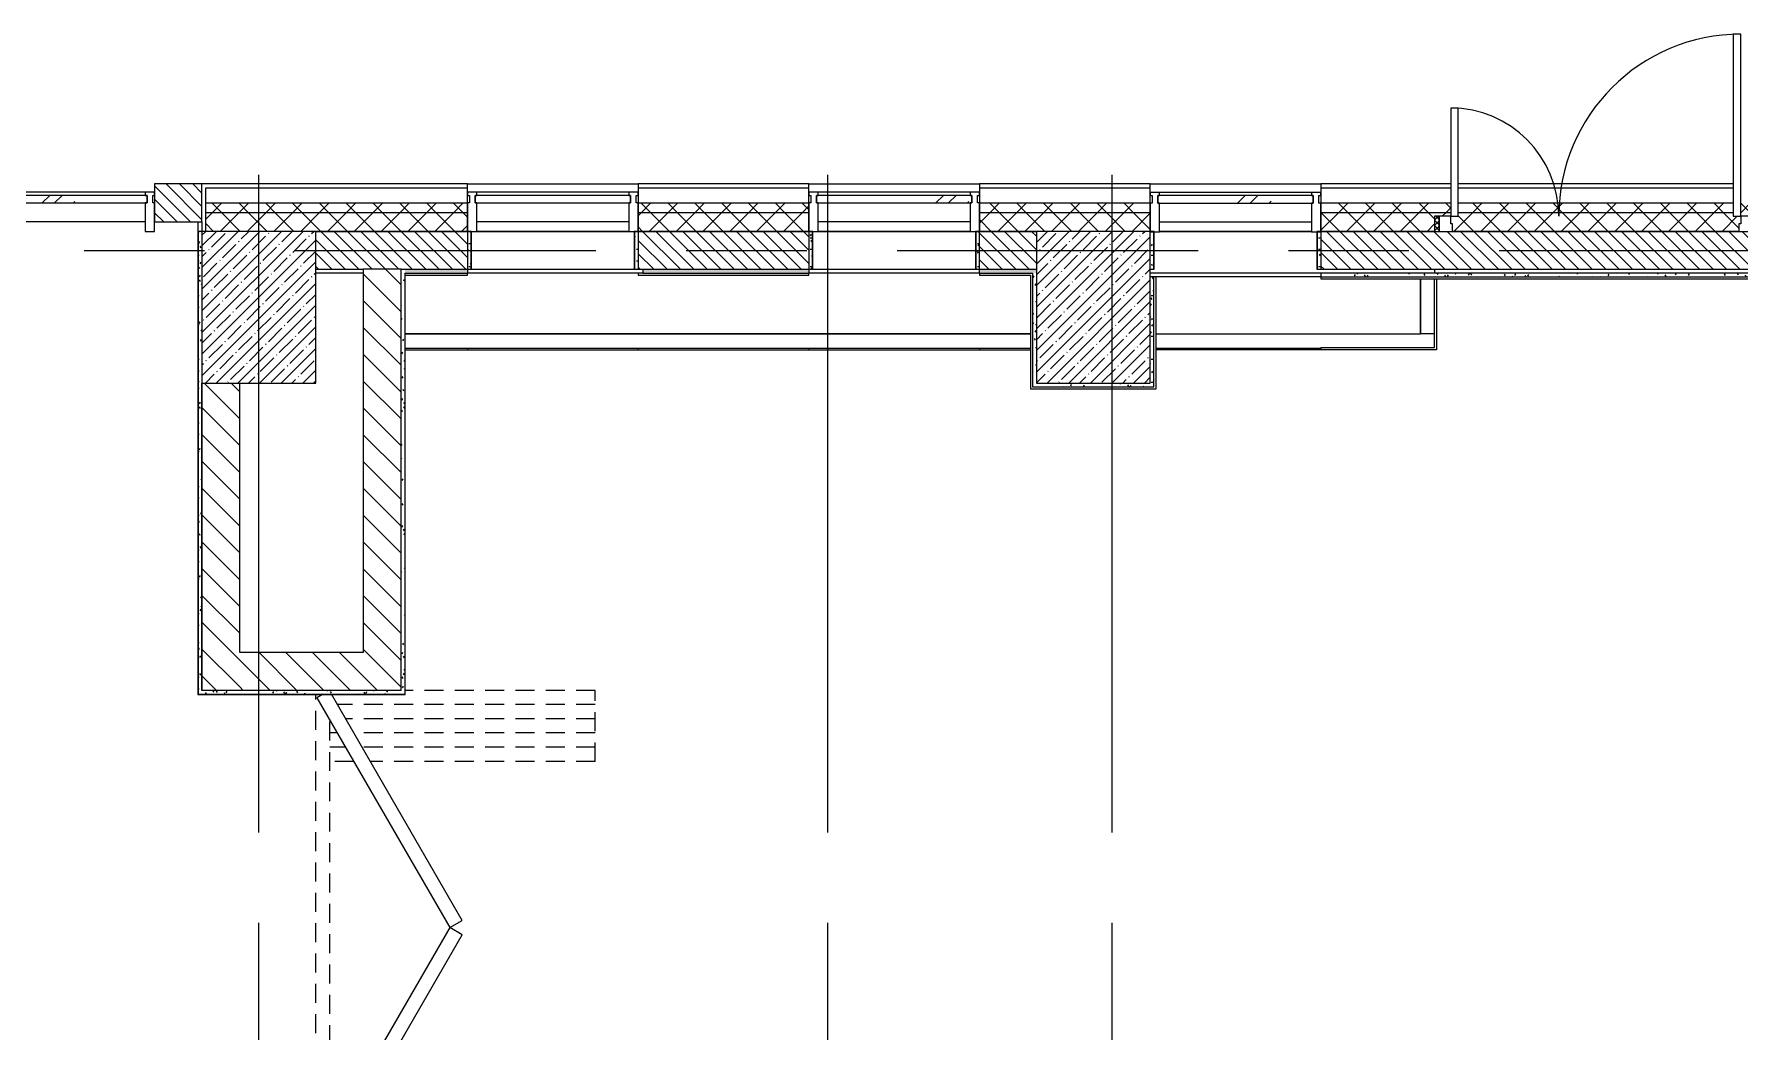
# Model space of a CAD drawing. Header units: millimetres. Extents: x -3377 to 186574, y -8553 to 29000.
# Drawn here: x 12825 to 21820, y 22879 to 28140 of the extents above; entities that cross this region are included whole.
import ezdxf

# ---------------------------------------------------------------- set-up
doc = ezdxf.new("R2010")
doc.units = ezdxf.units.MM
doc.linetypes.add('200_ШТРИХ__ш1_п0_6_', pattern=[160, 100, -60])
doc.linetypes.add('Осевая', pattern=[3175, 635, -476.25, 1587.5, -476.25])
for name, color, linetype, lineweight in [('A-DOOR', 7, 'Continuous', 9), ('A-DOOR-1', 7, 'Continuous', 13), ('A-DOOR-2', 7, '200_ШТРИХ__ш1_п0_6_', 9), ('A-DOOR-FRAM', 7, 'Continuous', 13), ('A-DOOR-FRAM-1', 7, 'Continuous', 9), ('A-GLAZ-CURT', 7, 'Continuous', 9), ('A-GLAZ-CURT-1', 7, 'Continuous', 25), ('A-GLAZ-CWMG', 7, 'Continuous', 9), ('A-GLAZ-CWMG-1', 7, 'Continuous', 25), ('A-WALL', 7, 'Continuous', 9), ('I-WALL', 7, 'Continuous', 9), ('S-COLS', 7, 'Continuous', 9), ('Оси', 7, 'Continuous', 9), ('Оси-2', 7, 'Осевая', 9)]:
    doc.layers.add(name, color=color, linetype=linetype, lineweight=lineweight)
for name, color, linetype, lineweight, true_color in [('A-WALL-2', 7, 'Continuous', 25, 0x3c3c3c), ('A-WALL-3', 7, 'Continuous', 13, 0x3c3c3c), ('A-WALL-FNSH-1', 7, 'Continuous', 9, 0x3c3c3c), ('A-WALL-FNSH-2', 7, 'Continuous', 13, 0x3c3c3c)]:
    doc.layers.add(name, color=color, linetype=linetype, lineweight=lineweight, true_color=true_color)
pattern_1 = [(135, (0, 0), (-35.35534, -35.35534), [])]
pattern_2 = [(135, (0, 0), (-70.71068, -70.71068), [])]
pattern_3 = [(45, (0, 0), (-70.71068, 70.71068), []), (135, (0, 0), (-70.71068, -70.71068), [])]
pattern_4 = [(0, (0, 0), (121.92, 30.48), [10.058, -81.382, 10.058, -81.382, -487.68]), (0, (0, 0), (121.92, 30.48), [-182.88, 10.058, -172.822, 10.058, -81.382, -213.36]), (0, (0, 0), (121.92, 30.48), [-457.2, 10.058, -50.902, 10.058, -142.342]), (120, (45.72, 15.24), (-87.356454, 90.345817), [10.058, -81.382, 10.058, -81.382, -487.68]), (120, (45.72, 15.24), (-87.356454, 90.345817), [-182.88, 10.058, -172.822, 10.058, -81.382, -213.36]), (120, (45.72, 15.24), (-87.356454, 90.345817), [-457.2, 10.058, -50.902, 10.058, -142.342]), (240, (60.96, 76.2), (-34.563546, -120.825817), [10.058, -81.382, 10.058, -81.382, -487.68]), (240, (60.96, 76.2), (-34.563546, -120.825817), [-182.88, 10.058, -172.822, 10.058, -81.382, -213.36]), (240, (60.96, 76.2), (-34.563546, -120.825817), [-457.2, 10.058, -50.902, 10.058, -142.342])]

# ---------------------------------------------------------------- blocks, each defined once
blk = doc.blocks.new('BSC_Колонна _Прямоугольная - 600х800-24078684-План расстановки осветительного оборудования 1 этажа в осях 1-12')
at = {"layer": 'S-COLS'}
h = blk.add_hatch(dxfattribs=at)
h.set_pattern_fill('FP_5', color=256, style=0, pattern_type=2)
h.set_pattern_definition([(45, (-14010, -26700), (-57.02463, 57.02463), []), (45, (-13952.975, -26700), (-57.02463, 57.02463), [100.806, -20.161, 3.353, -16.808])])
h.paths.add_polyline_path([(300, -400), (300, 400), (-300, 400), (-300, -400)])
for p, q in [((300, 400), (-300, 400)), ((-300, 400), (-300, -400)), ((300, -400), (300, 400)), ((-300, -400), (300, -400))]:
    blk.add_line(p, q, dxfattribs=at)
blk = doc.blocks.new('Системная панель - Стекло - 40мм-22856102-План расстановки осветительного оборудования 1 этажа в осях 1-12')
at = {"layer": 'A-GLAZ-CURT'}
h = blk.add_hatch(dxfattribs=at)
h.set_pattern_fill('FP_13', color=256, style=0, pattern_type=2)
h.set_pattern_definition([(45, (-17460.26, -27190), (-282.8427, 282.8427), [200, -600]), (45, (-17660.26, -27290), (-282.8427, 282.8427), [600, -200]), (45, (-17260.26, -27390), (-282.8427, 282.8427), [200, -600])])
h.paths.add_polyline_path([(-279.9, -40), (410, -40), (410, 0), (-410, 0), (-410, -40), (-400, -40)])
at = {"layer": 'A-GLAZ-CURT-1'}
for p, q in [((410, 0), (-410, 0)), ((-410, 0), (-410, -40)), ((410, -40), (410, 0)), ((-410, -40), (410, -40))]:
    blk.add_line(p, q, dxfattribs=at)
blk = doc.blocks.new('Прямоугольный импост - Импост структурный с накладкой - 160мм Темный-33186088-План расстановки осветительного оборудования 1 этажа в осях 1-12')
at = {"layer": 'A-GLAZ-CWMG'}
for p, q in [((17760.3, 27307), (16960.3, 27307)), ((17760.3, 27150), (16960.3, 27150))]:
    blk.add_line(p, q, dxfattribs=at)
blk = doc.blocks.new('Прямоугольный импост - Импост структурный с накладкой - 190мм-22856094-План расстановки осветительного оборудования 1 этажа в осях 1-12')
at = {"layer": 'A-GLAZ-CWMG-1'}
for p, q in [((-50, 40), (-50, 190)), ((-50, 190), (0, 190)), ((0, 190), (0, 40)), ((-40, 40), (-50, 40)), ((-50, -17), (-50, 0)), ((-50, 0), (-40, 0)), ((-40, 0), (-40, 40)), ((-10, 40), (-10, 0)), ((0, 40), (-10, 40)), ((-10, 0), (0, 0)), ((0, 0), (0, -17)), ((0, -17), (-50, -17))]:
    blk.add_line(p, q, dxfattribs=at)
blk = doc.blocks.new('Системная панель - Стекло - 40мм-V8-План расстановки осветительного оборудования 1 этажа в осях 1-12')
at = {"layer": 'A-GLAZ-CURT'}
h = blk.add_hatch(dxfattribs=at)
h.set_pattern_fill('FP_14', color=256, style=0, pattern_type=2)
h.set_pattern_definition([(45, (-19260.26, -27188.3), (-282.8427, 282.8427), [200, -600]), (45, (-19460.26, -27288.3), (-282.8427, 282.8427), [600, -200]), (45, (-19060.26, -27388.3), (-282.8427, 282.8427), [200, -600])])
h.paths.add_polyline_path([(-61.5, -40), (410, -40), (410, 0), (-410, 0), (-410, -40), (-400, -40)])
at = {"layer": 'A-GLAZ-CURT-1'}
for p, q in [((410, 0), (-410, 0)), ((-410, 0), (-410, -40)), ((410, -40), (410, 0)), ((-410, -40), (410, -40))]:
    blk.add_line(p, q, dxfattribs=at)
blk = doc.blocks.new('Прямоугольный импост - Импост структурный с накладкой - 190мм-V9-План расстановки осветительного оборудования 1 этажа в осях 1-12')
at = {"layer": 'A-GLAZ-CWMG-1'}
for p, q in [((-50, 40), (-50, 190)), ((-50, 190), (0, 190)), ((0, 190), (0, 40)), ((-40, 40), (-50, 40)), ((-50, -17), (-50, 0)), ((-50, 0), (-40, 0)), ((-40, 0), (-40, 40)), ((-10, 40), (-10, 0)), ((0, 40), (-10, 40)), ((-10, 0), (0, 0)), ((0, 0), (0, -17)), ((0, -17), (-50, -17))]:
    blk.add_line(p, q, dxfattribs=at)
blk = doc.blocks.new('Системная панель - Стекло - 40мм-V12-План расстановки осветительного оборудования 1 этажа в осях 1-12')
at = {"layer": 'A-GLAZ-CURT'}
h = blk.add_hatch(dxfattribs=at)
h.set_pattern_fill('FP_21', color=256, style=0, pattern_type=2)
h.set_pattern_definition([(45, (-13122.76, -27190), (-282.8427, 282.8427), [200, -600]), (45, (-13322.76, -27290), (-282.8427, 282.8427), [600, -200]), (45, (-12922.76, -27390), (-282.8427, 282.8427), [200, -600])])
h.paths.add_polyline_path([(387.5, -40), (397.5, -40), (397.5, 0), (-397.5, 0), (-397.5, -40), (20.9, -40)])
at = {"layer": 'A-GLAZ-CURT-1'}
for p, q in [((397.5, 0), (-397.5, 0)), ((-397.5, 0), (-397.5, -40)), ((397.5, -40), (397.5, 0)), ((-397.5, -40), (397.5, -40))]:
    blk.add_line(p, q, dxfattribs=at)
blk = doc.blocks.new('Прямоугольный импост - Импост структурный с накладкой - 160мм-22794257-План расстановки осветительного оборудования 1 этажа в осях 1-12')
at = {"layer": 'A-GLAZ-CWMG'}
for p, q in [((4935, 27307), (4160, 27307)), ((4935, 27150), (4160, 27150))]:
    blk.add_line(p, q, dxfattribs=at)
blk = doc.blocks.new('Прямоугольный импост - Импост структурный с накладкой - 190мм-22856072-План расстановки осветительного оборудования 1 этажа в осях 1-12')
at = {"layer": 'A-GLAZ-CWMG-1'}
for p, q in [((-50, 40), (-50, 190)), ((-50, 190), (0, 190)), ((0, 190), (0, 40)), ((-40, 40), (-50, 40)), ((-50, -17), (-50, 0)), ((-50, 0), (-40, 0)), ((-40, 0), (-40, 40)), ((-10, 40), (-10, 0)), ((0, 40), (-10, 40)), ((-10, 0), (0, 0)), ((0, 0), (0, -17)), ((0, -17), (-50, -17))]:
    blk.add_line(p, q, dxfattribs=at)
blk = doc.blocks.new('DOR__перегородка__Прямоугольная - ТП-2_ Вн_ДПГ_9480х4200h_2-23998078-План расстановки осветительного оборудования 1 этажа в осях 1-12')
at = {"layer": 'A-DOOR-2'}
for p, q in [((31, 0), (2621.2, 0)), ((3270, 0), (3279, 0)), ((3290, 0), (6369, 0)), ((7032, 0), (9460, 0)), ((31, -75), (1987.4, -75)), ((2137.4, -75), (4324.5, -75)), ((4474.5, -75), (4486.7, -75)), ((4636.7, -75), (6823.8, -75)), ((6973.8, -75), (6985, -75)), ((7135, -75), (9323.2, -75)), ((9105.2, -200.9), (9105.2, -75)), ((9180.2, -157.6), (9180.2, -75)), ((9255.2, -114.3), (9255.2, -75)), ((9330.2, -1474.2), (9330.2, -157.6)), ((9405.2, -1474.2), (9405.2, -114.3)), ((9180.2, -1474.2), (9180.2, -244.2)), ((9255.2, -1474.2), (9255.2, -200.9)), ((9105.2, -1474.2), (9105.2, -287.5)), ((9480, -1474.2), (9480, -470)), ((9105.2, -1474.2), (9480, -1474.2))]:
    blk.add_line(p, q, dxfattribs=at)
at = {"layer": 'A-DOOR-FRAM'}
for p, q in [((2019.1, -6.7), (1981.6, -71.7)), ((1981.6, -71.7), (3193.9, -771.8)), ((3231.5, -706.9), (2019.1, -6.7)), ((4442.7, -6.7), (3230.4, -706.9)), ((3267.9, -771.8), (4480.3, -71.7)), ((4480.3, -71.7), (4442.7, -6.7)), ((4518.4, -6.7), (4480.9, -71.7)), ((4480.9, -71.7), (5693.3, -771.8)), ((5730.8, -706.9), (4518.4, -6.7)), ((6900, -31), (5729.7, -706.9)), ((5767.3, -771.8), (6979.6, -71.7)), ((6979.6, -71.7), (6956.1, -31)), ((7002.7, -31), (6979.2, -71.7)), ((6979.2, -71.7), (8191.6, -771.8)), ((7021.2, -9.3), (7020, -8.6)), ((8229.1, -706.9), (7032, -15.5)), ((9441.4, -6.7), (8229.1, -706.9)), ((8266.6, -771.8), (9460, -82.6)), ((9460, -38.8), (9441.4, -6.7)), ((3193.9, -771.8), (3231.5, -706.9)), ((3230.4, -706.9), (3267.9, -771.8)), ((5693.3, -771.8), (5730.8, -706.9)), ((5729.7, -706.9), (5767.3, -771.8)), ((8191.6, -771.8), (8229.1, -706.9)), ((8229.1, -706.9), (8266.6, -771.8))]:
    blk.add_line(p, q, dxfattribs=at)
blk = doc.blocks.new('Прямоугольный импост - Импост структурный с накладкой - 190мм-22856098-План расстановки осветительного оборудования 1 этажа в осях 1-12')
at = {"layer": 'A-GLAZ-CWMG-1'}
for p, q in [((0, 190), (-50, 190)), ((-50, 190), (-50, 40)), ((0, 40), (0, 190)), ((-50, 40), (-40, 40)), ((-40, 0), (-50, 0)), ((-50, 0), (-50, -17)), ((-40, 40), (-40, 0)), ((-10, 0), (-10, 40)), ((-10, 40), (0, 40)), ((0, 0), (-10, 0)), ((0, -17), (0, 0)), ((-50, -17), (0, -17))]:
    blk.add_line(p, q, dxfattribs=at)
blk = doc.blocks.new('Прямоугольный импост - Импост структурный с накладкой - 190мм-V22-План расстановки осветительного оборудования 1 этажа в осях 1-12')
at = {"layer": 'A-GLAZ-CWMG-1'}
for p, q in [((0, 190), (-50, 190)), ((-50, 190), (-50, 40)), ((0, 40), (0, 188.3)), ((-50, 40), (-40, 40)), ((-40, 0), (-50, 0)), ((-50, 0), (-50, -17)), ((-40, 40), (-40, 0)), ((-10, 0), (-10, 40)), ((-10, 40), (0, 40)), ((0, 0), (-10, 0)), ((0, -17), (0, 0)), ((-50, -17), (0, -17))]:
    blk.add_line(p, q, dxfattribs=at)
blk = doc.blocks.new('BSC_Колонна _Прямоугольная - 600х800-V42-План расстановки осветительного оборудования 1 этажа в осях 1-12')
at = {"layer": 'S-COLS'}
h = blk.add_hatch(dxfattribs=at)
h.set_pattern_fill('FP_60', color=256, style=0, pattern_type=2)
h.set_pattern_definition([(45, (-18410.26, -26700), (-57.02463, 57.02463), []), (45, (-18353.23, -26700), (-57.02463, 57.02463), [100.806, -20.161, 3.353, -16.808])])
h.paths.add_polyline_path([(15.7, -400), (300, -400), (300, 400), (-300, 400), (-300, -400)])
for p, q in [((300, 400), (-300, 400)), ((-300, 400), (-300, -400)), ((300, -400), (300, 400)), ((-300, -400), (300, -400))]:
    blk.add_line(p, q, dxfattribs=at)
blk = doc.blocks.new('110_Дверь_СКБ_2Ст_Наружная - ДН-1_л_ Двухстворчатая 1450 х3300 _h_ в свету с верхним остеклением-23567691-План расстановки осветительного оборудования 1 этажа в осях 1-12')
at = {"layer": 'A-DOOR'}
h = blk.add_hatch(dxfattribs=at)
h.set_pattern_fill('FP_69', color=256, style=0, pattern_type=2)
h.set_pattern_definition([(135, (1501.41, 189.685), (-14.14214, -14.14214), []), (225, (1501.41, 189.685), (14.14214, -14.14214), [])])
h.paths.add_polyline_path([(869.5, -125), (869.5, -45), (844.5, -45), (844.5, -125)])
at = {"layer": 'A-DOOR-FRAM-1'}
h = blk.add_hatch(dxfattribs=at)
h.set_pattern_fill('FP_70', color=256, style=0, pattern_type=2)
h.set_pattern_definition([(45, (-621.384, 189.685), (-14.1421, 14.1421), []), (135, (-621.384, 189.685), (-14.1421, -14.1421), [])])
h.paths.add_polyline_path([(-830.5, -125), (-805.5, -125), (-805.5, -45), (-830.5, -45), (-830.5, -85)])
at = {"layer": 'A-DOOR'}
for centre, radius, start, end in [((784.5, -45), 960, 90, 180), ((-745.5, -45), 570, 0, 90)]:
    blk.add_arc(centre, radius, start, end, dxfattribs=at)
at = {"layer": 'A-DOOR-1'}
for p, q in [((784.5, 915), (744.5, 915)), ((744.5, 915), (744.5, -45)), ((784.5, -45), (784.5, 915)), ((-745.5, 525), (-745.5, -45)), ((-705.5, 525), (-745.5, 525)), ((-705.5, -45), (-705.5, 525)), ((-745.5, -45), (-705.5, -45)), ((744.5, -45), (784.5, -45))]:
    blk.add_line(p, q, dxfattribs=at)
at = {"layer": 'A-DOOR-FRAM'}
for p, q in [((-805.5, -45), (-830.5, -45)), ((-830.5, -45), (-830.5, -125)), ((-745.5, -45), (-805.5, -45)), ((-805.5, -45), (-805.5, -125)), ((-805.5, -125), (-805.5, -45)), ((-745.5, -85), (-745.5, -45)), ((-735.5, -85), (-745.5, -85)), ((-735.5, -125), (-735.5, -85)), ((784.5, -85), (774.5, -85)), ((774.5, -85), (774.5, -125)), ((784.5, -45), (784.5, -85)), ((844.5, -45), (784.5, -45)), ((844.5, -125), (844.5, -45)), ((869.5, -45), (844.5, -45)), ((844.5, -45), (844.5, -125)), ((869.5, -125), (869.5, -45)), ((-830.5, -125), (-805.5, -125)), ((-805.5, -125), (-735.5, -125)), ((774.5, -125), (844.5, -125)), ((844.5, -125), (869.5, -125))]:
    blk.add_line(p, q, dxfattribs=at)
blk = doc.blocks.new('Системная панель - Стекло - 40мм-V49-План расстановки осветительного оборудования 1 этажа в осях 1-12')
at = {"layer": 'A-GLAZ-CURT'}
h = blk.add_hatch(dxfattribs=at)
h.set_pattern_fill('FP_71', color=256, style=0, pattern_type=2)
h.set_pattern_definition([(45, (-15660.26, -27190), (-282.8427, 282.8427), [200, -600]), (45, (-15860.26, -27290), (-282.8427, 282.8427), [600, -200]), (45, (-15460.26, -27390), (-282.8427, 282.8427), [200, -600])])
h.paths.add_polyline_path([(400, -40), (410, -40), (410, 0), (-410, 0), (-410, -40), (174.6, -40)])
at = {"layer": 'A-GLAZ-CURT-1'}
for p, q in [((410, 0), (-410, 0)), ((-410, 0), (-410, -40)), ((410, -40), (410, 0)), ((-410, -40), (410, -40))]:
    blk.add_line(p, q, dxfattribs=at)
blk = doc.blocks.new('Зашивка приборов отопления12 - Зашивка приборов отопления-33278990-План расстановки осветительного оборудования 1 этажа в осях 1-12')
at = {"layer": 'A-WALL'}
for p, q in [((35540, 23400), (34640, 23400)), ((37340, 23400), (36440, 23400)), ((34309.7, 23079), (37609, 23079)), ((37609, 23079), (34309.7, 23079)), ((34309.7, 23004), (37609, 23004))]:
    blk.add_line(p, q, dxfattribs=at)
blk = doc.blocks.new('Зашивка приборов отопления13 - Зашивка приборов отопления-33279120-План расстановки осветительного оборудования 1 этажа в осях 1-12')
at = {"layer": 'A-WALL'}
for p, q in [((19610.3, 26880), (18710.3, 26880)), ((20135.9, 26560), (20135.9, 26849)), ((20136.3, 26849), (20136.3, 26560)), ((18741.3, 26560), (20135.9, 26560)), ((20210, 26560), (20135.9, 26560)), ((18741.3, 26485), (19610.3, 26485))]:
    blk.add_line(p, q, dxfattribs=at)

msp = doc.modelspace()

# ---------------------------------------------------------------- hatches: boundary and pattern name
at = {"layer": 'A-WALL'}
h = msp.add_hatch(dxfattribs=at)
h.set_pattern_fill('FP_24', color=256, style=0, pattern_type=2)
h.set_pattern_definition(pattern_1)
h.paths.add_polyline_path([(13460.3, 27150), (13710, 27150), (13710, 27350), (13460.3, 27350), (13460.3, 27280)])
h.paths.add_polyline_path([(4061.1, 27150), (4110, 27150), (4110, 27350), (4060, 27350), (4060, 27150)])
h = msp.add_hatch(dxfattribs=at)
h.set_pattern_fill('FP_6', color=256, style=0, pattern_type=2)
h.set_pattern_definition(pattern_3)
h.paths.add_polyline_path([(33760, 27200), (33760, 27250), (31910, 27250), (31910, 27200), (33710, 27200)])
h.paths.add_polyline_path([(16010.3, 27200), (16910.3, 27200), (16910.3, 27250), (16010.3, 27250), (16010.3, 27216.3)])
h.paths.add_polyline_path([(21117.1, 27200), (21785, 27200), (21785, 27250), (20335, 27250), (20335, 27200)])
h.paths.add_polyline_path([(21910, 27200), (30810, 27200), (30810, 27250), (21825, 27250), (21825, 27200)])
h.paths.add_polyline_path([(20295, 27200), (20295, 27250), (19610.3, 27250), (19610.3, 27200), (19771.5, 27200)])
h.paths.add_polyline_path([(31820, 27200), (31820, 27225), (31830, 27225), (31830, 27250), (30890, 27250), (30890, 27225), (30900, 27225), (30900, 27200), (31208.8, 27200)])
h.paths.add_polyline_path([(17810.3, 27200), (18710.3, 27200), (18710.3, 27250), (17810.3, 27250)])
h.paths.add_polyline_path([(15110.3, 27200), (15110.3, 27250), (13730, 27250), (13730, 27200), (15062, 27200)])
h = msp.add_hatch(dxfattribs=at)
h.set_pattern_fill('FP_6', color=256, style=0, pattern_type=2)
h.set_pattern_definition(pattern_3)
h.paths.add_polyline_path([(13730, 27100), (15110.3, 27100), (15110.3, 27200), (13730, 27200)])
h.paths.add_polyline_path([(18425.9, 27100), (18710.3, 27100), (18710.3, 27200), (17810.3, 27200), (17810.3, 27100), (18110.3, 27100)])
h.paths.add_polyline_path([(16910.3, 27100), (16910.3, 27200), (16010.3, 27200), (16010.3, 27100), (16407.6, 27100)])
h.paths.add_polyline_path([(21825, 27180), (21785, 27180), (21785, 27200), (20335, 27200), (20335, 27180), (20295, 27180), (20295, 27140), (20305, 27140), (20305, 27100), (21815, 27100), (21815, 27140), (21825, 27140), (21825, 27178.3)])
h.paths.add_polyline_path([(32890.8, 27100), (33710, 27100), (33710, 27200), (31910, 27200), (31910, 27110), (31942, 27110), (31942, 27102), (31872, 27102), (31872, 27185), (31820, 27185), (31820, 27200), (30900, 27200), (30900, 27185), (30848, 27185), (30848, 27102), (30778, 27102), (30778, 27110), (30810, 27110), (30810, 27200), (21825, 27200), (21825, 27180), (21910, 27180), (21910, 27100), (32554.4, 27100)])
h.paths.add_polyline_path([(19610.3, 27100), (20210, 27100), (20210, 27180), (20295, 27180), (20295, 27200), (19610.3, 27200), (19610.3, 27116.6)])
h = msp.add_hatch(dxfattribs=at)
h.set_pattern_fill('FP_24', color=256, style=0, pattern_type=2)
h.set_pattern_definition(pattern_1)
h.paths.add_polyline_path([(21885, 26900), (21910, 26900), (21910, 27100), (19610.3, 27100), (19610.3, 26900), (21825, 26900)])
h.paths.add_polyline_path([(14389.2, 26900), (15110.3, 26900), (15110.3, 27100), (14310, 27100), (14310, 26900)])
h.paths.add_polyline_path([(16010.3, 26900), (16910.3, 26900), (16910.3, 27100), (16010.3, 27100), (16010.3, 26930.5)])
h.paths.add_polyline_path([(17810.3, 26900), (18110.3, 26900), (18110.3, 27100), (17810.3, 27100), (17810.3, 27003.1)])
at = {"layer": 'I-WALL'}
h = msp.add_hatch(dxfattribs=at)
h.set_pattern_fill('FP_85', color=256, style=0, pattern_type=2)
h.set_pattern_definition(pattern_4)
h.paths.add_polyline_path([(13690, 24660), (13710, 24660), (13710, 27100), (13690, 27100), (13690, 24880)])
h = msp.add_hatch(dxfattribs=at)
h.set_pattern_fill('FP_85', color=256, style=0, pattern_type=2)
h.set_pattern_definition(pattern_4)
h.paths.add_polyline_path([(15130.3, 26900), (15130.3, 27100), (15110.3, 27100), (15110.3, 26900)])
h = msp.add_hatch(dxfattribs=at)
h.set_pattern_fill('FP_85', color=256, style=0, pattern_type=2)
h.set_pattern_definition(pattern_4)
h.paths.add_polyline_path([(16010.3, 26900), (16010.3, 27100), (15990.3, 27100), (15990.3, 26900)])
h = msp.add_hatch(dxfattribs=at)
h.set_pattern_fill('FP_85', color=256, style=0, pattern_type=2)
h.set_pattern_definition(pattern_4)
h.paths.add_polyline_path([(16910.3, 26900), (16930.3, 26900), (16930.3, 27100), (16910.3, 27100), (16910.3, 26966.8)])
h = msp.add_hatch(dxfattribs=at)
h.set_pattern_fill('FP_85', color=256, style=0, pattern_type=2)
h.set_pattern_definition(pattern_4)
h.paths.add_polyline_path([(17810.3, 26900), (17810.3, 27100), (17790.3, 27100), (17790.3, 26900)])
h = msp.add_hatch(dxfattribs=at)
h.set_pattern_fill('FP_85', color=256, style=0, pattern_type=2)
h.set_pattern_definition(pattern_4)
h.paths.add_polyline_path([(18730.3, 26900), (18730.3, 27098.3), (18710.3, 27098.3), (18710.3, 26900)])
h = msp.add_hatch(dxfattribs=at)
h.set_pattern_fill('FP_85', color=256, style=0, pattern_type=2)
h.set_pattern_definition(pattern_4)
h.paths.add_polyline_path([(19610.3, 26900), (19610.3, 27098.3), (19590.3, 27098.3), (19590.3, 26900)])
h = msp.add_hatch(dxfattribs=at)
h.set_pattern_fill('FP_15', color=256, style=0, pattern_type=2)
h.set_pattern_definition(pattern_2)
h.paths.add_polyline_path([(14760, 24680), (14760, 26900), (14560, 26900), (14560, 24680)])
h = msp.add_hatch(dxfattribs=at)
h.set_pattern_fill('FP_85', color=256, style=0, pattern_type=2)
h.set_pattern_definition(pattern_4)
h.paths.add_polyline_path([(14760, 24680), (14780, 24680), (14780, 26900), (14760, 26900), (14760, 24880)])
h = msp.add_hatch(dxfattribs=at)
h.set_pattern_fill('FP_85', color=256, style=0, pattern_type=2)
h.set_pattern_definition(pattern_4)
h.paths.add_polyline_path([(14780, 26880), (15110.3, 26880), (15110.3, 26900), (14780, 26900), (14780, 26880.8)])
h.paths.add_polyline_path([(18090.3, 26880), (18110.3, 26880), (18110.3, 26900), (17810.3, 26900), (17810.3, 26880), (18079.3, 26880)])
h.paths.add_polyline_path([(16910.3, 26880), (16910.3, 26900), (16035.3, 26900), (16035.3, 26880), (16407.6, 26880)])
h = msp.add_hatch(dxfattribs=at)
h.set_pattern_fill('FP_85', color=256, style=0, pattern_type=2)
h.set_pattern_definition(pattern_4)
h.paths.add_polyline_path([(18110.3, 26280), (18110.3, 26880), (18090.3, 26880), (18090.3, 26280)])
h = msp.add_hatch(dxfattribs=at)
h.set_pattern_fill('FP_85', color=256, style=0, pattern_type=2)
h.set_pattern_definition(pattern_4)
h.paths.add_polyline_path([(18710.3, 26300), (18730.3, 26300), (18730.3, 26860), (18710.3, 26860), (18710.3, 26485)])
h = msp.add_hatch(dxfattribs=at)
h.set_pattern_fill('FP_85', color=256, style=0, pattern_type=2)
h.set_pattern_definition(pattern_4)
h.paths.add_polyline_path([(21890, 26860), (21910, 26860), (21910, 26880), (19610.3, 26880), (19610.3, 26860), (21117.1, 26860)])
h = msp.add_hatch(dxfattribs=at)
h.set_pattern_fill('FP_15', color=256, style=0, pattern_type=2)
h.set_pattern_definition(pattern_2)
h.paths.add_polyline_path([(13910.3, 24680), (13910.3, 26300), (13710.3, 26300), (13710.3, 24680)])
h = msp.add_hatch(dxfattribs=at)
h.set_pattern_fill('FP_85', color=256, style=0, pattern_type=2)
h.set_pattern_definition(pattern_4)
h.paths.add_polyline_path([(18425.9, 26280), (18730.3, 26280), (18730.3, 26300), (18110.3, 26300), (18110.3, 26280)])
h = msp.add_hatch(dxfattribs=at)
h.set_pattern_fill('FP_15', color=256, style=0, pattern_type=2)
h.set_pattern_definition(pattern_2)
h.paths.add_polyline_path([(14316.7, 24680), (14560, 24680), (14560, 24880), (13910.3, 24880), (13910.3, 24680)])
h = msp.add_hatch(dxfattribs=at)
h.set_pattern_fill('FP_85', color=256, style=0, pattern_type=2)
h.set_pattern_definition(pattern_4)
h.paths.add_polyline_path([(14348.8, 24660), (14780, 24660), (14780, 24680), (13710, 24679.7), (13710.3, 24660), (14316.7, 24660)])

# ---------------------------------------------------------------- linework, layer by layer
at = {"layer": 'A-WALL'}
for p, q in [((15110.3, 27350), (16010.3, 27350)), ((16910.3, 27350), (17810.3, 27350)), ((18710.3, 27350), (19610.3, 27350)), ((13730, 27250), (15110.3, 27250)), ((13730, 27200), (15110.3, 27200)), ((16010.3, 27250), (16910.3, 27250)), ((16010.3, 27200), (16910.3, 27200)), ((17810.3, 27250), (18710.3, 27250)), ((17810.3, 27200), (18710.3, 27200)), ((19610.3, 27250), (20295, 27250)), ((19610.3, 27200), (20295, 27200)), ((20335, 27250), (21785, 27250)), ((20335, 27200), (21785, 27200)), ((15960.3, 27100), (15160.3, 27100)), ((17760.3, 27100), (16960.3, 27100)), ((19560.4, 27100), (18760.1, 27100)), ((14760, 26900), (14560, 26900)), ((14780, 26900), (15110.3, 26900)), ((16035.3, 26900), (16910.3, 26900)), ((17810.3, 26900), (18110.3, 26900)), ((14781, 26869), (14780, 26869)), ((13689, 24660), (13690, 24660))]:
    msp.add_line(p, q, dxfattribs=at)
at = {"layer": 'A-WALL-2'}
for p, q in [((13710, 27350), (13460.3, 27350)), ((13460.3, 27350), (13460.3, 27150)), ((13710, 27150), (13710, 27350)), ((13460.3, 27150), (13710, 27150)), ((13690, 27100), (13690, 24660)), ((13710, 27100), (13690, 27100)), ((14310, 27100), (15110.3, 27100)), ((15130.3, 27100), (14310, 27100)), ((15110.3, 27100), (15110.3, 26880)), ((15130.3, 26900), (15130.3, 27100)), ((16930.3, 27100), (15990.3, 27100)), ((15990.3, 27100), (15990.3, 26900)), ((16010.3, 27100), (16910.3, 27100)), ((16010.3, 27100), (16010.3, 26900)), ((16910.3, 27100), (16910.3, 26880)), ((16930.3, 26900), (16930.3, 27100)), ((18110.3, 27100), (17790.3, 27100)), ((17790.3, 27100), (17790.3, 26900)), ((17810.3, 27100), (18110.3, 27100)), ((17810.3, 26880), (17810.3, 27100)), ((18730.3, 27100), (18710.3, 27100)), ((18730.3, 26900), (18730.3, 27100)), ((20210, 27100), (19590.3, 27100)), ((19590.3, 27100), (19590.3, 26900)), ((19610.3, 27100), (20210, 27100)), ((19610.3, 27100), (19610.3, 26900)), ((20305, 27100), (21815, 27100)), ((21815, 27100), (20305, 27100)), ((14310, 26900), (14560, 26900)), ((14560, 26900), (14560, 24880)), ((14760, 24680), (14760, 26900)), ((14760, 26900), (14780, 26900)), ((15110.3, 26900), (15130.3, 26900)), ((15990.3, 26900), (16035.3, 26900)), ((16035.3, 26900), (16035.3, 26880)), ((16910.3, 26900), (16930.3, 26900)), ((17790.3, 26900), (17810.3, 26900)), ((18710.3, 26900), (18730.3, 26900)), ((19590.3, 26900), (21910, 26900)), ((14780, 26880), (15110.3, 26880)), ((14780, 26880), (14780, 24660)), ((16035.3, 26880), (16910.3, 26880)), ((17810.3, 26880), (18090.3, 26880)), ((18090.3, 26880), (18090.3, 26280)), ((18730.3, 26860), (18710.3, 26860)), ((18730.3, 26280), (18730.3, 26860)), ((21910, 26880), (19610.3, 26880)), ((19610.3, 26880), (19610.3, 26860)), ((19610.3, 26860), (21890, 26860)), ((13710, 24680), (13710, 26300)), ((13710.3, 26300), (13710.3, 24680)), ((13910.3, 24880), (13910.3, 26300)), ((18090.3, 26280), (18730.3, 26280)), ((14560, 24880), (13910.3, 24880)), ((13690, 24660), (14780, 24660)), ((14760, 24680), (13710, 24680))]:
    msp.add_line(p, q, dxfattribs=at)
at = {"layer": 'A-WALL-3'}
for p, q in [((13730, 27100), (13730, 27330)), ((13730, 27330), (15110.3, 27330)), ((15110.3, 27100), (15110.3, 27330)), ((16010.3, 27330), (16010.3, 27100)), ((16010.3, 27330), (16910.3, 27330)), ((16910.3, 27100), (16910.3, 27330)), ((17810.3, 27330), (17810.3, 27100)), ((17810.3, 27330), (18710.3, 27330)), ((18710.3, 27100), (18710.3, 27330)), ((19610.3, 27330), (19610.3, 27100)), ((19610.3, 27330), (20295, 27330)), ((20335, 27330), (21785, 27330))]:
    msp.add_line(p, q, dxfattribs=at)
at = {"layer": 'A-WALL-FNSH-1'}
for p, q in [((15110.3, 27350), (13710, 27350)), ((15110.3, 27330), (15110.3, 27350)), ((16910.3, 27350), (16010.3, 27350)), ((16010.3, 27350), (16010.3, 27330)), ((16910.3, 27330), (16910.3, 27350)), ((18710.3, 27350), (17810.3, 27350)), ((17810.3, 27350), (17810.3, 27330)), ((18710.3, 27330), (18710.3, 27350)), ((20295, 27350), (19610.3, 27350)), ((19610.3, 27350), (19610.3, 27330)), ((21785, 27350), (20335, 27350)), ((13710, 27150), (13710, 27100))]:
    msp.add_line(p, q, dxfattribs=at)
at = {"layer": 'A-WALL-FNSH-2'}
for p, q in [((13689, 27150), (13689, 24659)), ((13690, 27100), (13690, 27150)), ((15131.3, 27100), (15130.3, 27100)), ((15131.3, 26900), (15131.3, 27100)), ((15989.3, 27100), (15989.3, 26900)), ((15990.3, 27100), (15989.3, 27100)), ((16931.3, 27100), (16930.3, 27100)), ((16931.3, 26900), (16931.3, 27100)), ((17789.3, 27100), (17789.3, 26900)), ((17790.3, 27100), (17789.3, 27100)), ((18731.3, 27100), (18730.3, 27100)), ((18731.3, 26900), (18731.3, 27100)), ((19589.3, 27100), (19589.3, 26900)), ((19590.3, 27100), (19589.3, 27100)), ((15130.3, 26900), (15131.3, 26900)), ((15989.3, 26900), (15990.3, 26900)), ((16930.3, 26900), (16931.3, 26900)), ((17789.3, 26900), (17790.3, 26900)), ((18730.3, 26900), (18731.3, 26900)), ((19589.3, 26900), (19590.3, 26900)), ((14781, 26869), (15110.3, 26869)), ((14781, 24659), (14781, 26869)), ((15110.3, 26869), (15110.3, 26880)), ((16035.3, 26880), (16010.3, 26880)), ((16010.3, 26880), (16010.3, 26869)), ((16010.3, 26869), (16910.3, 26869)), ((16910.3, 26869), (16910.3, 26880)), ((17810.3, 26880), (17810.3, 26869)), ((17810.3, 26869), (18079.3, 26869)), ((18079.3, 26869), (18079.3, 26269)), ((18741.3, 26860), (18730.3, 26860)), ((18741.3, 26269), (18741.3, 26860)), ((19610.3, 26860), (19610.3, 26849)), ((19610.3, 26849), (21879, 26849)), ((18079.3, 26269), (18741.3, 26269)), ((13689, 24659), (14781, 24659))]:
    msp.add_line(p, q, dxfattribs=at)
at = {"layer": 'I-WALL'}
for p, q in [((15160.3, 27100), (15960.3, 27100)), ((16960.3, 27100), (17760.3, 27100)), ((18760.1, 27100), (19560.4, 27100)), ((15131.3, 26900), (15989.3, 26900)), ((16931.3, 26900), (17789.3, 26900)), ((20210, 26900), (20210, 26880)), ((14560, 26880), (14310, 26880)), ((16010.3, 26880), (15110.3, 26880)), ((16010.3, 26880), (15110.3, 26880)), ((17810.3, 26880), (16910.3, 26880)), ((17810.3, 26880), (16910.3, 26880)), ((19610.3, 26880), (18710.3, 26880)), ((19610.3, 26860), (18741.3, 26860)), ((20210, 26487.2), (20210, 26849)), ((20221, 26849), (20221, 26476.2)), ((14781, 26485), (15110.3, 26485)), ((18079.3, 26474), (14781, 26474)), ((15110.3, 26485), (15110.3, 26474)), ((16010.3, 26485), (16910.3, 26485)), ((16010.3, 26474), (16010.3, 26485)), ((16910.3, 26485), (16910.3, 26474)), ((17810.3, 26485), (18079.3, 26485)), ((17810.3, 26485), (17810.3, 26474)), ((20221, 26476.2), (18741.3, 26476.2)), ((19610.3, 26487.2), (20210, 26487.2)), ((19610.3, 26487.2), (19610.3, 26476.2))]:
    msp.add_line(p, q, dxfattribs=at)
at = {"layer": 'Оси'}
for p, q in [((14010, 24898.1), (14010, 27398.1)), ((17010, 24898.1), (17010, 27398.1)), ((18510, 24898.1), (18510, 27398.1))]:
    msp.add_line(p, q, dxfattribs=at)
at = {"layer": 'Оси-2'}
for p, q in [((389, 27000), (31290.5, 27000)), ((14010, 593.7), (14010, 24898.1)), ((17010, 593.7), (17010, 24898.1)), ((18510, 593.7), (18510, 24898.1))]:
    msp.add_line(p, q, dxfattribs=at)

# ---------------------------------------------------------------- block references
at = {"layer": 'A-DOOR'}
msp.add_blockref('110_Дверь_СКБ_2Ст_Наружная - ДН-1_л_ Двухстворчатая 1450 х3300 _h_ в свету с верхним остеклением-23567691-План расстановки осветительного оборудования 1 этажа в осях 1-12', (21040.5, 27225), dxfattribs=at)
at = {"layer": 'A-DOOR', "rotation": 90.00000000000044}
msp.add_blockref('DOR__перегородка__Прямоугольная - ТП-2_ Вн_ДПГ_9480х4200h_2-23998078-План расстановки осветительного оборудования 1 этажа в осях 1-12', (14310, 15200), dxfattribs=at)
at = {"layer": 'A-GLAZ-CURT'}
for name, p in [('Системная панель - Стекло - 40мм-V12-План расстановки осветительного оборудования 1 этажа в осях 1-12', (13022.8, 27290)), ('Системная панель - Стекло - 40мм-V49-План расстановки осветительного оборудования 1 этажа в осях 1-12', (15560.3, 27290)), ('Системная панель - Стекло - 40мм-22856102-План расстановки осветительного оборудования 1 этажа в осях 1-12', (17360.3, 27290)), ('Системная панель - Стекло - 40мм-V8-План расстановки осветительного оборудования 1 этажа в осях 1-12', (19160.3, 27288.3))]:
    msp.add_blockref(name, p, dxfattribs=at)
at = {"layer": 'A-GLAZ-CWMG'}
for name, p in [('Прямоугольный импост - Импост структурный с накладкой - 160мм-22794257-План расстановки осветительного оборудования 1 этажа в осях 1-12', (8475.3, 0)), ('Прямоугольный импост - Импост структурный с накладкой - 160мм Темный-33186088-План расстановки осветительного оборудования 1 этажа в осях 1-12', (-1800, 0)), ('Прямоугольный импост - Импост структурный с накладкой - 160мм Темный-33186088-План расстановки осветительного оборудования 1 этажа в осях 1-12', (0, 0)), ('Прямоугольный импост - Импост структурный с накладкой - 160мм Темный-33186088-План расстановки осветительного оборудования 1 этажа в осях 1-12', (1800, -1.7))]:
    msp.add_blockref(name, p, dxfattribs=at)
at = {"layer": 'A-GLAZ-CWMG', "extrusion": (0, 0, -1), "rotation": 180}
for name, p in [('Прямоугольный импост - Импост структурный с накладкой - 190мм-22856072-План расстановки осветительного оборудования 1 этажа в осях 1-12', (-13460.3, 27290)), ('Прямоугольный импост - Импост структурный с накладкой - 190мм-22856094-План расстановки осветительного оборудования 1 этажа в осях 1-12', (-16010.3, 27290)), ('Прямоугольный импост - Импост структурный с накладкой - 190мм-22856094-План расстановки осветительного оборудования 1 этажа в осях 1-12', (-17810.3, 27290)), ('Прямоугольный импост - Импост структурный с накладкой - 190мм-V9-План расстановки осветительного оборудования 1 этажа в осях 1-12', (-19610.3, 27288.3))]:
    msp.add_blockref(name, p, dxfattribs=at)
at = {"layer": 'A-GLAZ-CWMG', "rotation": 180}
for name, p in [('Прямоугольный импост - Импост структурный с накладкой - 190мм-22856098-План расстановки осветительного оборудования 1 этажа в осях 1-12', (15110.3, 27290)), ('Прямоугольный импост - Импост структурный с накладкой - 190мм-22856098-План расстановки осветительного оборудования 1 этажа в осях 1-12', (16910.3, 27290)), ('Прямоугольный импост - Импост структурный с накладкой - 190мм-V22-План расстановки осветительного оборудования 1 этажа в осях 1-12', (18710.3, 27288.3))]:
    msp.add_blockref(name, p, dxfattribs=at)
at = {"layer": 'A-WALL'}
for name, p in [('Зашивка приборов отопления12 - Зашивка приборов отопления-33278990-План расстановки осветительного оборудования 1 этажа в осях 1-12', (-19529.7, 3480)), ('Зашивка приборов отопления13 - Зашивка приборов отопления-33279120-План расстановки осветительного оборудования 1 этажа в осях 1-12', (0, 0))]:
    msp.add_blockref(name, p, dxfattribs=at)
at = {"layer": 'S-COLS'}
for name, p in [('BSC_Колонна _Прямоугольная - 600х800-24078684-План расстановки осветительного оборудования 1 этажа в осях 1-12', (14010, 26700)), ('BSC_Колонна _Прямоугольная - 600х800-V42-План расстановки осветительного оборудования 1 этажа в осях 1-12', (18410.3, 26700))]:
    msp.add_blockref(name, p, dxfattribs=at)

doc.saveas('drawing.dxf')
